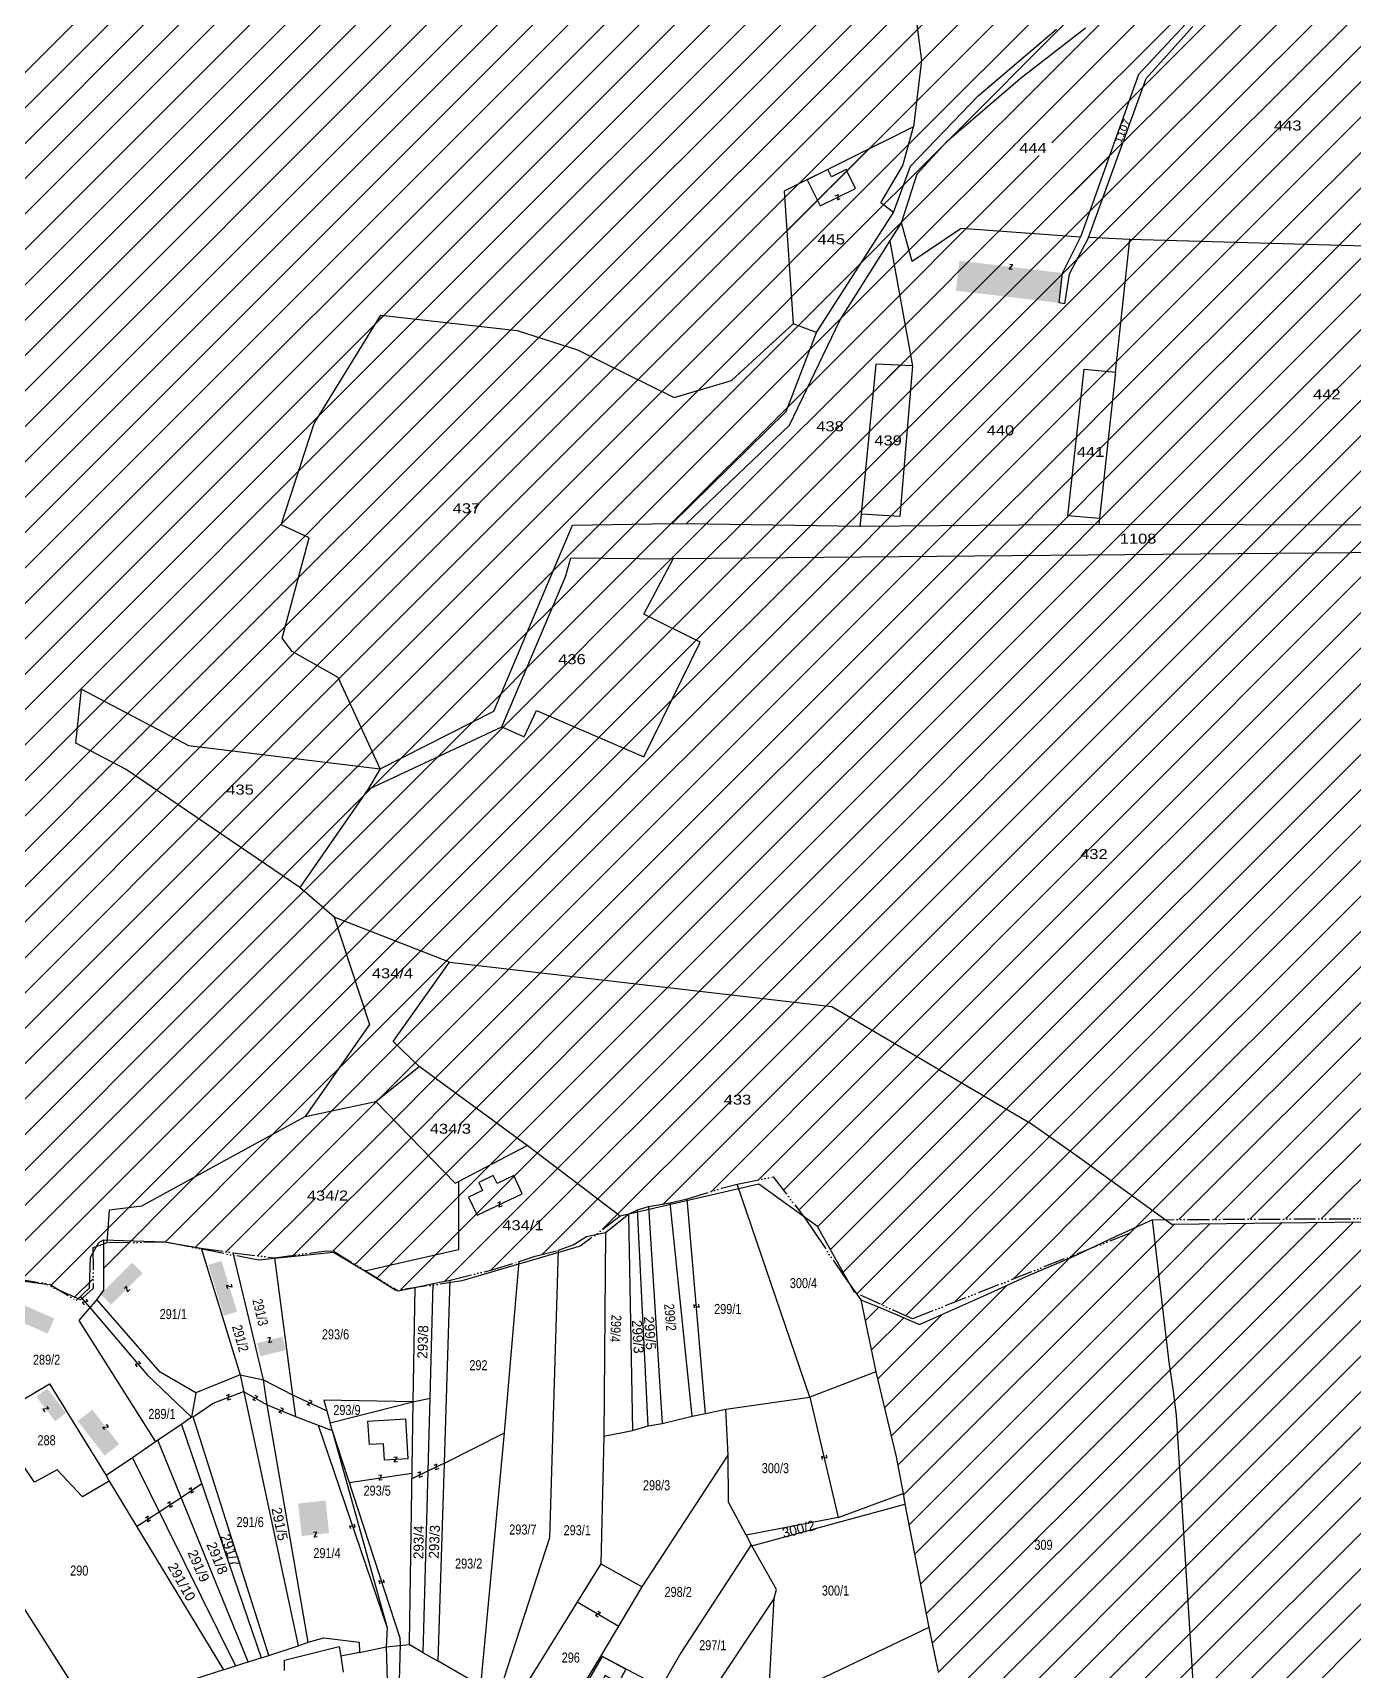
# Model space of a CAD drawing. Extents: x 5587940 to 5589766, y 5131257 to 5132452.
# Drawn here: x 5588555 to 5588977, y 5131534 to 5132057 of the extents above; entities that cross this region are included whole.
import ezdxf
from ezdxf.enums import TextEntityAlignment as Align

# ---------------------------------------------------------------- set-up
doc = ezdxf.new("R2010")
doc.units = 0
doc.header["$MEASUREMENT"] = 0
doc.linetypes.add('ACAD_ISO14W100', pattern=[24, 12, -3, 0, -3, 0, -3, 0, -3])
doc.linetypes.add('GRANICA_KO', pattern=[11, 7, -1, 0, -1, 0, -1, 0, -1])
for name, color, linetype in [('2', 7, 'CONTINUOUS'), ('3', 7, 'CONTINUOUS'), ('4', 7, 'CONTINUOUS'), ('5', 7, 'CONTINUOUS'), ('6', 7, 'CONTINUOUS'), ('8', 7, 'CONTINUOUS'), ('GRANICAKO', 3, 'ACAD_ISO14W100'), ('SRAFLADANJE', 2, 'CONTINUOUS'), ('SRAFURA', 4, 'CONTINUOUS')]:
    doc.layers.add(name, color=color, linetype=linetype)
doc.styles.add('TXT', font='TXT', dxfattribs={"height": 0.2})

# ---------------------------------------------------------------- blocks, each defined once
blk = doc.blocks.new('Z')
at = {"layer": '8', "color": 113, "linetype": 'CONTINUOUS'}
blk.add_lwpolyline([(-0.5, 0.75), (0.5, 0.749), (-0.5, -0.749), (0.5, -0.75)], dxfattribs=at)

msp = doc.modelspace()

# ---------------------------------------------------------------- hatches: boundary and pattern name
at = {"layer": 'SRAFURA', "linetype": 'CONTINUOUS'}
h = msp.add_hatch(dxfattribs=at)
h.set_pattern_fill('ANSI31', color=256, scale=64, style=0)
h.paths.add_polyline_path([(5588820.17, 5131903.66), (5588832.49, 5131902.85), (5588836.58, 5131951.02), (5588824.91, 5131951.55)])
h.paths.add_polyline_path([(5588822.73, 5131924.78), (5588834.83, 5131924.78), (5588834.83, 5131929.58), (5588822.73, 5131929.58)], flags=24)
h = msp.add_hatch(dxfattribs=at)
h.set_pattern_fill('ANSI31', color=256, scale=64, style=0)
h.paths.add_polyline_path([(5588901.43, 5131948.97), (5588891.48, 5131949.94), (5588886.22, 5131903.11), (5588896.35, 5131902.24)])
h.paths.add_polyline_path([(5588888.11, 5131921.13), (5588898.9, 5131921.13), (5588898.9, 5131925.93), (5588888.11, 5131925.93)], flags=25)

# ---------------------------------------------------------------- linework, layer by layer
at = {"layer": '2', "color": 7, "linetype": 'CONTINUOUS'}
for p, q in [((5588837.28, 5132065.76), (5588839.47, 5132048.65)), ((5588857.55, 5132037.34), (5588882.64, 5132058.57)), ((5588870.96, 5132042.86), (5588891.93, 5132059)), ((5588924.03, 5132060.41), (5588908.86, 5132044.09)), ((5588911.22, 5132042.86), (5588926.14, 5132059.44)), ((5588839.47, 5132048.65), (5588836.93, 5132027.42)), ((5588847.63, 5132022.86), (5588870.96, 5132042.86)), ((5588908.86, 5132044.09), (5588890.26, 5131992.16)), ((5588892.8, 5131992.07), (5588911.22, 5132042.86)), ((5588835.96, 5132014.78), (5588857.55, 5132037.34)), ((5588836.93, 5132027.42), (5588795.53, 5132006.81)), ((5588833.51, 5132015.06), (5588836.93, 5132027.42)), ((5588838.07, 5132012.33), (5588847.63, 5132022.86)), ((5588826.5, 5132003.12), (5588833.51, 5132015.06)), ((5588830.53, 5131999.97), (5588835.96, 5132014.78)), ((5588833.07, 5131996.72), (5588838.07, 5132012.33)), ((5588795.53, 5132006.81), (5588798.42, 5131964.45)), ((5588830.53, 5131999.97), (5588826.5, 5132003.12)), ((5588805.96, 5131961.63), (5588830.53, 5131999.97)), ((5588829.38, 5131990.84), (5588833.07, 5131996.72)), ((5588836.49, 5131984.35), (5588833.07, 5131996.72)), ((5588813.42, 5131965.76), (5588829.38, 5131990.84)), ((5588829.38, 5131990.84), (5588836.58, 5131951.02)), ((5588852.1, 5131994.88), (5588836.49, 5131984.35)), ((5588890.26, 5131992.16), (5588852.1, 5131994.88)), ((5588884.56, 5131980.67), (5588890.26, 5131992.16)), ((5588892.8, 5131992.07), (5588886.66, 5131980.32)), ((5588906.05, 5131991.37), (5588892.8, 5131992.07)), ((5588901.43, 5131948.97), (5588906.05, 5131991.37)), ((5589013.65, 5131988.38), (5588906.05, 5131991.37)), ((5588883.42, 5131971.12), (5588884.56, 5131980.67)), ((5588886.66, 5131980.32), (5588885.17, 5131970.86)), ((5588885.17, 5131970.86), (5588883.42, 5131971.12)), ((5588645.4, 5131932.62), (5588666.69, 5131967.2)), ((5588666.69, 5131967.2), (5588710.22, 5131962.32)), ((5588798.42, 5131964.45), (5588778.71, 5131946.32)), ((5588797.28, 5131932.08), (5588813.42, 5131965.76)), ((5588805.96, 5131961.63), (5588798.42, 5131964.45)), ((5588710.22, 5131962.32), (5588729.51, 5131956.15)), ((5588796.23, 5131936.46), (5588805.96, 5131961.63)), ((5588729.51, 5131956.15), (5588760.47, 5131940.89)), ((5588824.91, 5131951.55), (5588820.17, 5131903.66)), ((5588836.58, 5131951.02), (5588824.91, 5131951.55)), ((5588836.58, 5131951.02), (5588832.49, 5131902.85)), ((5588886.22, 5131903.11), (5588891.48, 5131949.94)), ((5588891.48, 5131949.94), (5588901.43, 5131948.97)), ((5588901.43, 5131948.97), (5588896.35, 5131902.24)), ((5588760.47, 5131940.89), (5588778.71, 5131946.32)), ((5588634.81, 5131900.18), (5588645.4, 5131932.62)), ((5588759.74, 5131900.59), (5588796.23, 5131936.46)), ((5588764.3, 5131900.5), (5588797.28, 5131932.08)), ((5588820.17, 5131903.66), (5588819.74, 5131899.62)), ((5588832.49, 5131902.85), (5588820.17, 5131903.66)), ((5588896.35, 5131902.24), (5588886.22, 5131903.11)), ((5588896.35, 5131902.24), (5588896.14, 5131900.32)), ((5588643.82, 5131896.01), (5588634.81, 5131900.18)), ((5588635.1, 5131864.03), (5588643.82, 5131896.01)), ((5588702.79, 5131840.62), (5588727.91, 5131900.05)), ((5588727.91, 5131900.05), (5588759.74, 5131900.59)), ((5588759.74, 5131900.59), (5588764.3, 5131900.5)), ((5588819.74, 5131899.62), (5588764.3, 5131900.5)), ((5588896.14, 5131900.32), (5588819.74, 5131899.62)), ((5589054.43, 5131900.01), (5588896.14, 5131900.32)), ((5589047.94, 5131891.84), (5588760.15, 5131889.32)), ((5588725.83, 5131883.86), (5588727.44, 5131889.62)), ((5588727.44, 5131889.62), (5588760.15, 5131889.32)), ((5588750.68, 5131871.65), (5588760.15, 5131889.32)), ((5588705.3, 5131835.6), (5588725.83, 5131883.86)), ((5588768.69, 5131862.7), (5588750.68, 5131871.65)), ((5588638.36, 5131859.74), (5588635.1, 5131864.03)), ((5588653.05, 5131851.46), (5588638.36, 5131859.74)), ((5588750.7, 5131826.01), (5588768.69, 5131862.7)), ((5588666.51, 5131822.27), (5588653.05, 5131851.46)), ((5588569.19, 5131830.46), (5588570.99, 5131847.65)), ((5588570.99, 5131847.65), (5588605.24, 5131829.71)), ((5588666.51, 5131822.27), (5588702.79, 5131840.62)), ((5588712.53, 5131832.48), (5588716.44, 5131840.89)), ((5588716.44, 5131840.89), (5588750.7, 5131826.01)), ((5588662.55, 5131815.61), (5588705.3, 5131835.6)), ((5588705.3, 5131835.6), (5588712.53, 5131832.48)), ((5588585.32, 5131821.98), (5588569.19, 5131830.46)), ((5588605.24, 5131829.71), (5588666.51, 5131822.27)), ((5588640.74, 5131784.25), (5588585.32, 5131821.98)), ((5588666.51, 5131822.27), (5588662.55, 5131815.61)), ((5588662.55, 5131815.61), (5588640.74, 5131784.25)), ((5588651.75, 5131774.82), (5588640.74, 5131784.25)), ((5588688.63, 5131760.47), (5588651.75, 5131774.82)), ((5588651.75, 5131774.82), (5588663.08, 5131740.52)), ((5588670.64, 5131735.11), (5588688.63, 5131760.47)), ((5588688.63, 5131760.47), (5588810.84, 5131746.3)), ((5588810.84, 5131746.3), (5588874.65, 5131708.72)), ((5588663.08, 5131740.52), (5588642.49, 5131711.13)), ((5588678.93, 5131727.08), (5588670.64, 5131735.11)), ((5588665.11, 5131715.96), (5588678.93, 5131727.08)), ((5588713.43, 5131701.87), (5588678.93, 5131727.08)), ((5588642.49, 5131711.13), (5588665.11, 5131715.96)), ((5588665.11, 5131715.96), (5588690.4, 5131689.82)), ((5588590.32, 5131682.53), (5588642.49, 5131711.13)), ((5588874.65, 5131708.72), (5588888.89, 5131698.75)), ((5588691.54, 5131690.34), (5588713.43, 5131701.87)), ((5588743.16, 5131679.25), (5588713.43, 5131701.87)), ((5588888.89, 5131698.75), (5588919.62, 5131676.64)), ((5588690.4, 5131689.82), (5588691.54, 5131690.34)), ((5588691.54, 5131690.34), (5588691.48, 5131668.54)), ((5588787.45, 5131689.47), (5588743.16, 5131679.25)), ((5588803.83, 5131621.39), (5588780.59, 5131689.5)), ((5588806.28, 5131675.97), (5588787.45, 5131689.47)), ((5588579.22, 5131670.74), (5588579.98, 5131681.29)), ((5588579.98, 5131681.29), (5588590.32, 5131682.53)), ((5588752.14, 5131612.27), (5588748.74, 5131681.26)), ((5588752.19, 5131682.35), (5588756.57, 5131613.02)), ((5588766.14, 5131615.35), (5588759.14, 5131683.52)), ((5588738.46, 5131674.08), (5588745.8, 5131679.92)), ((5588745.8, 5131679.92), (5588747.08, 5131610.72)), ((5588901.45, 5131672.78), (5588913.22, 5131678.14)), ((5588913.22, 5131678.14), (5588918.52, 5131632.63)), ((5589192.29, 5131679.66), (5588919.62, 5131676.64)), ((5588573.87, 5131666.16), (5588576.57, 5131670.81)), ((5588576.57, 5131670.81), (5588578.01, 5131671.67)), ((5588578.01, 5131671.67), (5588577.99, 5131655.62)), ((5588578.01, 5131671.67), (5588597.44, 5131671.03)), ((5588597.44, 5131671.03), (5588609.24, 5131669.06)), ((5588738.46, 5131674.08), (5588737.99, 5131608.93)), ((5588887.48, 5131666.21), (5588901.45, 5131672.78)), ((5588573.59, 5131656.33), (5588573.87, 5131666.16)), ((5588609.24, 5131669.06), (5588616.07, 5131646.98)), ((5588625.34, 5131643.11), (5588619.5, 5131667.57)), ((5588651.54, 5131667.7), (5588627.56, 5131665.21)), ((5588632.69, 5131665.95), (5588638.46, 5131622.12)), ((5588661.54, 5131661.68), (5588651.54, 5131667.7)), ((5588691.48, 5131668.54), (5588661.54, 5131661.68)), ((5588730.42, 5131669.64), (5588692.55, 5131658.6)), ((5588720.71, 5131576.6), (5588723.46, 5131668.35)), ((5588873.61, 5131660.29), (5588887.48, 5131666.21)), ((5588559.79, 5131657.47), (5588527.19, 5131661.8)), ((5588671.49, 5131655.49), (5588661.54, 5131661.68)), ((5588706.19, 5131610.07), (5588710.84, 5131664.77)), ((5588859.4, 5131653.76), (5588873.61, 5131660.29)), ((5588569.3, 5131652.35), (5588573.59, 5131656.33)), ((5588577.99, 5131655.62), (5588575.91, 5131652.63)), ((5588672.17, 5131655.42), (5588677.58, 5131656.42)), ((5588677.58, 5131656.42), (5588676.92, 5131619.94)), ((5588682.45, 5131621.14), (5588683.44, 5131657.71)), ((5588686.99, 5131600.34), (5588688.85, 5131658.8)), ((5588814.71, 5131660.02), (5588820.03, 5131652.51)), ((5588575.91, 5131652.63), (5588570.13, 5131645.97)), ((5588596.13, 5131629.37), (5588575.91, 5131652.63)), ((5588820.03, 5131652.51), (5588824.87, 5131629.52)), ((5588820.03, 5131652.51), (5588826.66, 5131649.88)), ((5588826.66, 5131649.88), (5588838.87, 5131644.6)), ((5588844.97, 5131647.39), (5588859.4, 5131653.76)), ((5588570.13, 5131645.97), (5588594.63, 5131607.1)), ((5588616.07, 5131646.98), (5588621.67, 5131628.58)), ((5588838.87, 5131644.6), (5588844.97, 5131647.39)), ((5588629.13, 5131627), (5588625.34, 5131643.11)), ((5588607.51, 5131622.76), (5588596.13, 5131629.37)), ((5588824.87, 5131629.52), (5588803.83, 5131621.39)), ((5588824.87, 5131629.52), (5588831.39, 5131602.3)), ((5588918.52, 5131632.63), (5588919.87, 5131623.35)), ((5588547.34, 5131617.66), (5588560.81, 5131625.73)), ((5588560.81, 5131625.73), (5588578.92, 5131596.35)), ((5588621.67, 5131628.58), (5588607.51, 5131622.76)), ((5588621.67, 5131628.58), (5588629.13, 5131627)), ((5588621.67, 5131628.58), (5588640.26, 5131542)), ((5588630.35, 5131619), (5588629.13, 5131627)), ((5588629.13, 5131627), (5588638.46, 5131622.12)), ((5588607.51, 5131622.76), (5588606.15, 5131615)), ((5588643.49, 5131543.15), (5588630.35, 5131619)), ((5588638.46, 5131622.12), (5588639.38, 5131615.19)), ((5588676.92, 5131619.94), (5588648.43, 5131620.41)), ((5588648.43, 5131620.41), (5588650.44, 5131613.18)), ((5588650.44, 5131613.18), (5588676.92, 5131619.94)), ((5588676.92, 5131619.94), (5588675.75, 5131542.98)), ((5588676.92, 5131619.94), (5588682.45, 5131621.14)), ((5588680.23, 5131539.67), (5588682.45, 5131621.14)), ((5588776.92, 5131617.6), (5588803.83, 5131621.39)), ((5588919.87, 5131623.35), (5588920.89, 5131615.55)), ((5588556, 5131594.21), (5588542.38, 5131614.04)), ((5588606.15, 5131615), (5588602.98, 5131612.7)), ((5588606.71, 5131615.13), (5588606.15, 5131615)), ((5588630.9, 5131538.81), (5588606.71, 5131615.13)), ((5588639.38, 5131615.19), (5588651.11, 5131610.77)), ((5588651.11, 5131610.77), (5588650.44, 5131613.18)), ((5588752.14, 5131612.27), (5588756.57, 5131613.02)), ((5588756.57, 5131613.02), (5588766.14, 5131615.35)), ((5588766.14, 5131615.35), (5588770.39, 5131616.25)), ((5588770.39, 5131616.25), (5588776.92, 5131617.6)), ((5588777.67, 5131602.86), (5588776.92, 5131617.6)), ((5588920.89, 5131615.55), (5588926.56, 5131523.66)), ((5588602.98, 5131612.7), (5588595.41, 5131607.65)), ((5588602.98, 5131612.7), (5588628.42, 5131538.06)), ((5588651.11, 5131610.77), (5588668.65, 5131547.72)), ((5588686.99, 5131600.34), (5588706.19, 5131610.07)), ((5588698.65, 5131529.21), (5588706.19, 5131610.07)), ((5588737.99, 5131608.93), (5588737.02, 5131568.17)), ((5588737.99, 5131608.93), (5588747.08, 5131610.72)), ((5588747.08, 5131610.72), (5588752.14, 5131612.27)), ((5588594.63, 5131607.1), (5588587.3, 5131602.07)), ((5588595.41, 5131607.65), (5588594.63, 5131607.1)), ((5588624.28, 5131536.86), (5588595.41, 5131607.65)), ((5588750.19, 5131560.85), (5588777.67, 5131602.86)), ((5588777.74, 5131587.81), (5588777.67, 5131602.86)), ((5588563.24, 5131598.2), (5588556, 5131594.21)), ((5588571.38, 5131589.58), (5588563.24, 5131598.2)), ((5588587.3, 5131602.07), (5588578.92, 5131596.35)), ((5588587.3, 5131602.07), (5588620.22, 5131535.55)), ((5588684.99, 5131537.05), (5588686.99, 5131600.34)), ((5588831.39, 5131602.3), (5588833.58, 5131590.61)), ((5588579.9, 5131594.57), (5588571.38, 5131589.58)), ((5588578.92, 5131596.35), (5588579.9, 5131594.57)), ((5588579.9, 5131594.57), (5588616.36, 5131534.24)), ((5588783.39, 5131577.27), (5588777.74, 5131587.81)), ((5588785.29, 5131573.89), (5588834.09, 5131587.17)), ((5588812.85, 5131582.98), (5588833.58, 5131590.61)), ((5588833.58, 5131590.61), (5588834.09, 5131587.17)), ((5588834.09, 5131587.17), (5588841.84, 5131547.78)), ((5588812.85, 5131582.98), (5588783.39, 5131577.27)), ((5588536.03, 5131579.87), (5588577.96, 5131514.17)), ((5588702.85, 5131521.72), (5588720.71, 5131576.6)), ((5588783.39, 5131577.27), (5588785.05, 5131574.19)), ((5588785.05, 5131574.19), (5588762.56, 5131539.66)), ((5588785.05, 5131574.19), (5588785.29, 5131573.89)), ((5588793.1, 5131559.94), (5588785.29, 5131573.89)), ((5588737.02, 5131568.17), (5588705.64, 5131517.62)), ((5588737.02, 5131568.17), (5588750.19, 5131560.85)), ((5588737.08, 5131538.76), (5588750.19, 5131560.85)), ((5588792.41, 5131557.18), (5588765.89, 5131517.43)), ((5588790.63, 5131526.55), (5588792.41, 5131557.18)), ((5588792.41, 5131557.18), (5588793.1, 5131559.94)), ((5588668.65, 5131547.72), (5588668.34, 5131541.6)), ((5588841.84, 5131547.78), (5588791.89, 5131523.97)), ((5588841.84, 5131547.78), (5588844.77, 5131533.62)), ((5588630.9, 5131538.81), (5588640.26, 5131542)), ((5588635.85, 5131537.41), (5588653.38, 5131541.73)), ((5588640.26, 5131542), (5588643.49, 5131543.15)), ((5588643.49, 5131543.15), (5588648.5, 5131544.53)), ((5588648.5, 5131544.53), (5588659.77, 5131543.11)), ((5588653.38, 5131541.73), (5588653.94, 5131538.65)), ((5588659.83, 5131539.86), (5588653.94, 5131538.65)), ((5588659.77, 5131543.11), (5588659.83, 5131539.86)), ((5588659.83, 5131539.86), (5588668.34, 5131541.6)), ((5588668.34, 5131541.6), (5588675.74, 5131542.36)), ((5588668.34, 5131541.6), (5588668.77, 5131527.14)), ((5588675.75, 5131542.98), (5588675.74, 5131542.36)), ((5588680.23, 5131539.67), (5588675.74, 5131542.36)), ((5588616.36, 5131534.24), (5588620.22, 5131535.55)), ((5588620.22, 5131535.55), (5588624.28, 5131536.86)), ((5588624.28, 5131536.86), (5588628.42, 5131538.06)), ((5588628.42, 5131538.06), (5588630.9, 5131538.81)), ((5588635.85, 5131534.05), (5588635.85, 5131537.41)), ((5588653.94, 5131538.65), (5588654.67, 5131533.48)), ((5588680.23, 5131539.67), (5588684.99, 5131537.05)), ((5588698.65, 5131529.21), (5588684.99, 5131537.05)), ((5588716.54, 5131505.08), (5588737.08, 5131538.76)), ((5588756.11, 5131528.61), (5588737.08, 5131538.76)), ((5588762.56, 5131539.66), (5588756.11, 5131528.61)), ((5588616.36, 5131534.24), (5588597.81, 5131528.34))]:
    msp.add_line(p, q, dxfattribs=at)
at = {"layer": '2'}
msp.add_line((5588818.09, 5131654.82), (5588806.28, 5131675.97), dxfattribs=at)
at = {"layer": '3', "linetype": 'GRANICA_KO'}
for p, q in [((5588743.16, 5131679.25), (5588730.42, 5131669.64)), ((5588732.39, 5131672.75), (5588738.46, 5131674.08))]:
    msp.add_line(p, q, dxfattribs=at)
at = {"layer": '4', "color": 115, "linetype": 'CONTINUOUS'}
for p, q in [((5588770.39, 5131616.25), (5588764.61, 5131684.83)), ((5588570.62, 5131653.57), (5588573.7, 5131650.09)), ((5588573.7, 5131650.09), (5588592.07, 5131628.43)), ((5588592.07, 5131628.43), (5588606.15, 5131615)), ((5588606.71, 5131615.13), (5588613.12, 5131619.51)), ((5588613.12, 5131619.51), (5588622.83, 5131623.2)), ((5588622.83, 5131623.2), (5588630.35, 5131619)), ((5588630.35, 5131619), (5588639.38, 5131615.19)), ((5588638.46, 5131622.12), (5588649.38, 5131617)), ((5588803.83, 5131621.39), (5588812.85, 5131582.98)), ((5588646.64, 5131612.46), (5588668.65, 5131547.72)), ((5588651.11, 5131610.77), (5588672.72, 5131544.49)), ((5588681.82, 5131597.9), (5588676.54, 5131595.33)), ((5588686.99, 5131600.34), (5588681.82, 5131597.9)), ((5588602.86, 5131589.39), (5588609.42, 5131593.79)), ((5588656.53, 5131594.14), (5588676.57, 5131597.17)), ((5588595.87, 5131584.75), (5588602.86, 5131589.39)), ((5588588.63, 5131580.12), (5588595.87, 5131584.75)), ((5588729.46, 5131555.99), (5588742.69, 5131548.22)), ((5588672.86, 5131542.44), (5588672.36, 5131522.89)), ((5588672.72, 5131544.49), (5588672.86, 5131542.44))]:
    msp.add_line(p, q, dxfattribs=at)
at = {"layer": '5', "color": 52, "linetype": 'CONTINUOUS'}
for points in [[(5588809.51, 5132013.77), (5588802.9, 5132010.48), (5588807.07, 5132002.11), (5588818.33, 5132007.72), (5588815.34, 5132013.72), (5588810.69, 5132011.41)], [(5588697.47, 5131679.58), (5588711.88, 5131686.4), (5588709.14, 5131692.21), (5588703.8, 5131689.68), (5588702.6, 5131692.23), (5588697.94, 5131690.02), (5588699.15, 5131687.48), (5588694.72, 5131685.38)], [(5588663.03, 5131606.24), (5588662.56, 5131613.73), (5588674.53, 5131614.48), (5588675.34, 5131601.67), (5588667.85, 5131601.24), (5588667.52, 5131606.53)], [(5588735.5, 5131526.99), (5588731.98, 5131529.05), (5588737.54, 5131538.51), (5588745, 5131534.54), (5588742.66, 5131530.16), (5588738.4, 5131532.43)]]:
    msp.add_lwpolyline(points, close=True, dxfattribs=at)
for points in [[(5588883.42, 5131971.12), (5588884.56, 5131980.67), (5588850.44, 5131975.05), (5588851.58, 5131984.6)], [(5588577.1, 5131654.33), (5588587.18, 5131664.43), (5588580.49, 5131650.94), (5588590.58, 5131661.04)], [(5588611.54, 5131663.67), (5588616.48, 5131647.42), (5588615.77, 5131664.96), (5588620.71, 5131648.71)], [(5588549.13, 5131652.38), (5588562.32, 5131646.57), (5588547, 5131647.55), (5588560.19, 5131641.74)], [(5588628.16, 5131634.43), (5588636.29, 5131636.52), (5588627.08, 5131638.64), (5588635.22, 5131640.72)], [(5588560.07, 5131624.19), (5588566.06, 5131616.34), (5588556.61, 5131621.55), (5588562.59, 5131613.69)], [(5588578.38, 5131602.77), (5588569.83, 5131613.81), (5588583.03, 5131606.38), (5588574.49, 5131617.41)]]:
    msp.add_solid(points, dxfattribs=at)
at = {"layer": '6', "color": 52, "linetype": 'CONTINUOUS'}
msp.add_solid([(5588640.25, 5131587.41), (5588641.41, 5131577.02), (5588648.99, 5131588.39), (5588650.15, 5131577.99)], dxfattribs=at)
at = {"layer": 'GRANICAKO', "linetype": 'GRANICA_KO'}
for p, q in [((5588780.59, 5131689.5), (5588792.07, 5131691.86)), ((5588792.07, 5131691.86), (5588802.27, 5131678.57)), ((5588764.61, 5131684.83), (5588776.01, 5131688.31)), ((5588776.01, 5131688.31), (5588780.59, 5131689.5)), ((5588745.8, 5131679.92), (5588748.74, 5131681.26)), ((5588748.74, 5131681.26), (5588752.19, 5131682.35)), ((5588752.19, 5131682.35), (5588759.14, 5131683.52)), ((5588759.14, 5131683.52), (5588764.61, 5131684.83)), ((5588913.22, 5131678.14), (5589160.21, 5131679.4)), ((5588579.22, 5131670.74), (5588574.67, 5131669.11)), ((5588597.95, 5131670.95), (5588579.22, 5131670.74)), ((5588627.56, 5131665.21), (5588597.95, 5131670.95)), ((5588728.17, 5131670.12), (5588732.39, 5131672.75)), ((5588804.94, 5131674.59), (5588814.71, 5131660.02)), ((5588906.12, 5131673.88), (5588836.63, 5131646.49)), ((5588574.67, 5131669.11), (5588574.73, 5131656.12)), ((5588609.24, 5131669.06), (5588619.5, 5131667.57)), ((5588619.5, 5131667.57), (5588632.69, 5131665.95)), ((5588632.69, 5131665.95), (5588648.57, 5131668.12)), ((5588648.57, 5131668.12), (5588651.45, 5131668.17)), ((5588651.45, 5131668.17), (5588672.17, 5131655.42)), ((5588710.84, 5131664.77), (5588716.02, 5131666.5)), ((5588716.02, 5131666.5), (5588723.46, 5131668.35)), ((5588723.46, 5131668.35), (5588728.17, 5131670.12)), ((5588688.85, 5131658.8), (5588702.21, 5131662.12)), ((5588702.21, 5131662.12), (5588710.84, 5131664.77)), ((5588550.51, 5131659.2), (5588560.75, 5131657.55)), ((5588570.67, 5131652.55), (5588559.79, 5131657.47)), ((5588560.75, 5131657.55), (5588569.3, 5131652.35)), ((5588574.73, 5131656.12), (5588570.67, 5131652.55)), ((5588692.55, 5131658.6), (5588671.49, 5131655.49)), ((5588677.58, 5131656.42), (5588683.44, 5131657.71)), ((5588683.44, 5131657.71), (5588688.85, 5131658.8)), ((5588836.63, 5131646.49), (5588818.09, 5131654.82))]:
    msp.add_line(p, q, dxfattribs=at)
at = {"layer": 'GRANICAKO', "color": 7, "linetype": 'CONTINUOUS'}
msp.add_line((5588802.27, 5131678.57), (5588804.94, 5131674.59), dxfattribs=at)
at = {"layer": 'SRAFLADANJE', "linetype": 'CONTINUOUS'}
for p, q in [((5588914.1, 5131670.57), (5588920.17, 5131676.64)), ((5588915.28, 5131660.44), (5588931.61, 5131676.77)), ((5588916.46, 5131650.31), (5588943.05, 5131676.9)), ((5588917.64, 5131640.17), (5588954.49, 5131677.02)), ((5588918.88, 5131630.1), (5588965.93, 5131677.15)), ((5588920.28, 5131620.18), (5588977.37, 5131677.28)), ((5588920.66, 5131507.43), (5589091.78, 5131678.54)), ((5588921.24, 5131609.83), (5588988.81, 5131677.4)), ((5588921.9, 5131599.17), (5589000.25, 5131677.53)), ((5588922.56, 5131588.52), (5589011.69, 5131677.66)), ((5588923.21, 5131577.86), (5589023.13, 5131677.78)), ((5588923.87, 5131567.2), (5589034.57, 5131677.91)), ((5588924.53, 5131556.55), (5589046.02, 5131678.04)), ((5588925.18, 5131545.89), (5589057.46, 5131678.16)), ((5588925.84, 5131535.23), (5589068.9, 5131678.29)), ((5588926.5, 5131524.58), (5589080.34, 5131678.42)), ((5588940.26, 5131515.71), (5589103.22, 5131678.67)), ((5588831.89, 5131599.67), (5588907.95, 5131675.74)), ((5588833.65, 5131590.12), (5588914.1, 5131670.57)), ((5588886.84, 5131665.94), (5588829.81, 5131608.91)), ((5588835.4, 5131580.55), (5588915.28, 5131660.44)), ((5588827.62, 5131618.03), (5588866.71, 5131657.12)), ((5588821.44, 5131645.79), (5588825.85, 5131650.2)), ((5588837.26, 5131571.1), (5588916.46, 5131650.31)), ((5588833.77, 5131646.81), (5588823.41, 5131636.45)), ((5588825.43, 5131627.16), (5588846.22, 5131647.94)), ((5588839.12, 5131561.65), (5588917.64, 5131640.17)), ((5588840.98, 5131552.19), (5588918.88, 5131630.1)), ((5588842.88, 5131542.78), (5588920.28, 5131620.18)), ((5588844.81, 5131533.4), (5588921.24, 5131609.83)), ((5588845.01, 5131522.29), (5588921.9, 5131599.17)), ((5588843.64, 5131509.6), (5588922.56, 5131588.52)), ((5588798.34, 5131577.44), (5588798.56, 5131577.66)), ((5588848.27, 5131502.92), (5588923.21, 5131577.86)), ((5588856.5, 5131499.84), (5588923.87, 5131567.2)), ((5588865, 5131497.02), (5588924.53, 5131556.55)), ((5588873.58, 5131494.28), (5588925.18, 5131545.89)), ((5588923.06, 5131487.19), (5588984.48, 5131548.62)), ((5588883.87, 5131493.27), (5588925.84, 5131535.23))]:
    msp.add_line(p, q, dxfattribs=at)
at = {"layer": 'SRAFURA', "linetype": 'CONTINUOUS'}
for p, q in [((5588361.36, 5131706.15), (5588894.44, 5132239.23)), ((5588366.96, 5131700.43), (5588906.99, 5132240.46)), ((5588372.88, 5131695.04), (5588906.19, 5132228.35)), ((5588350.16, 5131717.57), (5588836.43, 5132203.84)), ((5588355.76, 5131711.86), (5588839.38, 5132195.47)), ((5588379.22, 5131690.06), (5588878.16, 5132189)), ((5588385.56, 5131685.09), (5588888.61, 5132188.14)), ((5588677.74, 5131965.96), (5588899.06, 5132187.27)), ((5588687.92, 5131964.82), (5588909.43, 5132186.33)), ((5588748.89, 5131946.6), (5588972.46, 5132170.17)), ((5588835.36, 5132021.75), (5588973.96, 5132160.35)), ((5588331.86, 5131789.78), (5588691.63, 5132149.55)), ((5588335.96, 5131782.57), (5588703.14, 5132149.75)), ((5588338.95, 5131728.99), (5588758.22, 5132148.26)), ((5588340.06, 5131775.36), (5588714.69, 5132149.98)), ((5588345.25, 5131769.23), (5588726.34, 5132150.32)), ((5588351.42, 5131764.09), (5588737.99, 5132150.66)), ((5588357.6, 5131758.95), (5588748.65, 5132150.01)), ((5588698.09, 5131963.68), (5588885.73, 5132151.31)), ((5588344.55, 5131723.28), (5588767.78, 5132146.51)), ((5588708.26, 5131962.54), (5588889.32, 5132143.59)), ((5588717.14, 5131960.1), (5588900.63, 5132143.59)), ((5588725.72, 5131957.36), (5588911.95, 5132143.59)), ((5588733.74, 5131954.07), (5588923.26, 5132143.59)), ((5588327.76, 5131797), (5588657.57, 5132126.81)), ((5588741.31, 5131950.33), (5588913.11, 5132122.13)), ((5588323.66, 5131804.21), (5588630.03, 5132110.57)), ((5588318.05, 5131809.91), (5588617.07, 5132108.93)), ((5588896.02, 5131991.9), (5588972.58, 5132068.46)), ((5588906.78, 5131991.35), (5588984.23, 5132068.8)), ((5588917.79, 5131991.05), (5588999.93, 5132073.18)), ((5588864.2, 5131994.02), (5588937.63, 5132067.45)), ((5588870.58, 5132023.03), (5588911.27, 5132063.72)), ((5588874.76, 5131993.27), (5588949.28, 5132067.79)), ((5588881.13, 5132022.27), (5588924.23, 5132065.37)), ((5588885.32, 5131992.51), (5588960.93, 5132068.13)), ((5588928.8, 5131990.74), (5589003.31, 5132065.25)), ((5588833.12, 5131996.88), (5588896.3, 5132060.07)), ((5588833.12, 5131996.88), (5588896.3, 5132060.07)), ((5588848.7, 5132023.77), (5588885.53, 5132060.61)), ((5588939.81, 5131990.43), (5589006.68, 5132057.31)), ((5588950.81, 5131990.13), (5589008.97, 5132048.28)), ((5588961.82, 5131989.82), (5589010.64, 5132038.64)), ((5588864.2, 5131994.02), (5588905.84, 5132035.66)), ((5588972.83, 5131989.52), (5589011.71, 5132028.4)), ((5588756.47, 5131942.86), (5588835.36, 5132021.75)), ((5588833.79, 5132008.87), (5588846.13, 5132021.21)), ((5588835.49, 5131987.95), (5588869.03, 5132021.48)), ((5588846.13, 5132021.21), (5588848.7, 5132023.77)), ((5588846.13, 5132021.21), (5588848.7, 5132023.77)), ((5588870.74, 5132023.19), (5588868.78, 5132021.23)), ((5588796.4, 5131994.1), (5588822.57, 5132020.28)), ((5588853.63, 5131994.77), (5588877.1, 5132018.23)), ((5588874.76, 5131993.27), (5588899.53, 5132018.04)), ((5588795.67, 5132004.69), (5588800.04, 5132009.06)), ((5588827.36, 5132002.44), (5588833.79, 5132008.87)), ((5588833.79, 5132008.87), (5588833.79, 5132008.87)), ((5588768.08, 5131943.15), (5588827.36, 5132002.44)), ((5588885.32, 5131992.51), (5588893.22, 5132000.41)), ((5588820.4, 5131984.16), (5588833.12, 5131996.88)), ((5588832.49, 5131973.63), (5588853.63, 5131994.77)), ((5588833.8, 5131918.37), (5588905.96, 5131990.53)), ((5588834.23, 5131964.05), (5588864.2, 5131994.02)), ((5588835.91, 5131943.1), (5588885.32, 5131992.51)), ((5588835.96, 5131954.47), (5588874.76, 5131993.27)), ((5588889.1, 5131984.98), (5588896.02, 5131991.9)), ((5588899.05, 5131927.05), (5588961.82, 5131989.82)), ((5588900.43, 5131939.74), (5588950.81, 5131990.13)), ((5588901.81, 5131952.44), (5588939.81, 5131990.43)), ((5588903.19, 5131965.13), (5588928.8, 5131990.74)), ((5588904.58, 5131977.83), (5588917.79, 5131991.05)), ((5588905.96, 5131990.53), (5588906.78, 5131991.35)), ((5588830.76, 5131983.21), (5588835.49, 5131987.95)), ((5588884.53, 5131980.41), (5588889.1, 5131984.98)), ((5588896.28, 5131901.65), (5588983.84, 5131989.21)), ((5588896.46, 5131890.51), (5588994.84, 5131988.9)), ((5588897.66, 5131914.35), (5588972.83, 5131989.52)), ((5588907.87, 5131890.62), (5589005.85, 5131988.6)), ((5588919.28, 5131890.72), (5589014.22, 5131985.65)), ((5588800.07, 5131963.83), (5588820.4, 5131984.16)), ((5588813.62, 5131966.07), (5588830.76, 5131983.21)), ((5588834.85, 5131930.74), (5588884.53, 5131980.41)), ((5588832.75, 5131906.01), (5588904.58, 5131977.83)), ((5588930.7, 5131890.82), (5589016.17, 5131976.29)), ((5588803.12, 5131944.25), (5588832.49, 5131973.63)), ((5588391.98, 5131680.19), (5588677.74, 5131965.96)), ((5588398.82, 5131675.72), (5588687.92, 5131964.82)), ((5588578.26, 5131843.85), (5588698.09, 5131963.68)), ((5588665.13, 5131964.66), (5588667.57, 5131967.1)), ((5588736.43, 5131900.19), (5588800.07, 5131963.83)), ((5588770.57, 5131900.4), (5588834.23, 5131964.05)), ((5588803.93, 5131956.38), (5588813.62, 5131966.07)), ((5588827.97, 5131889.91), (5588903.19, 5131965.13)), ((5588942.11, 5131890.92), (5589018.12, 5131966.93)), ((5588585.68, 5131839.96), (5588708.26, 5131962.54)), ((5588593.11, 5131836.07), (5588717.14, 5131960.1)), ((5588600.53, 5131832.18), (5588725.72, 5131957.36)), ((5588608.93, 5131829.26), (5588733.74, 5131954.07)), ((5588747.94, 5131900.39), (5588803.93, 5131956.38)), ((5588781.71, 5131900.22), (5588835.96, 5131954.47)), ((5588953.53, 5131891.02), (5589020.77, 5131958.26)), ((5588696.5, 5131905.52), (5588741.31, 5131950.33)), ((5588890.49, 5131941.12), (5588898.62, 5131949.25)), ((5588898.62, 5131949.25), (5588901.81, 5131952.44)), ((5588964.94, 5131891.12), (5589024.07, 5131950.25)), ((5588629.1, 5131826.81), (5588748.89, 5131946.6)), ((5588639.19, 5131825.58), (5588756.47, 5131942.86)), ((5588649.28, 5131824.36), (5588768.08, 5131943.15)), ((5588782.32, 5131889.51), (5588835.91, 5131943.1)), ((5588796.8, 5131937.93), (5588803.12, 5131944.25)), ((5588759.44, 5131900.58), (5588796.8, 5131937.93)), ((5588839.39, 5131890.01), (5588890.49, 5131941.12)), ((5588889.06, 5131928.37), (5588900.43, 5131939.74)), ((5588976.35, 5131891.22), (5589027.51, 5131942.37)), ((5588793.73, 5131889.61), (5588834.85, 5131930.74)), ((5588850.8, 5131890.11), (5588889.06, 5131928.37)), ((5588887.62, 5131915.62), (5588899.05, 5131927.05)), ((5588805.14, 5131889.71), (5588833.8, 5131918.37)), ((5588862.21, 5131890.21), (5588887.62, 5131915.62)), ((5588886.4, 5131903.09), (5588897.66, 5131914.35)), ((5588619.01, 5131828.03), (5588695.5, 5131904.52)), ((5588816.56, 5131889.81), (5588829.77, 5131903.03)), ((5588829.77, 5131903.03), (5588832.75, 5131906.01)), ((5588873.63, 5131890.31), (5588886.4, 5131903.09)), ((5588885.04, 5131890.41), (5588896.28, 5131901.65)), ((5588896.28, 5131901.65), (5588896.28, 5131901.65)), ((5588736.43, 5131900.19), (5588721.77, 5131885.54)), ((5588747.94, 5131900.39), (5588737.08, 5131889.53)), ((5588748.29, 5131889.43), (5588759.44, 5131900.58)), ((5588770.57, 5131900.4), (5588759.5, 5131889.32)), ((5588770.9, 5131889.41), (5588781.71, 5131900.22)), ((5588826.43, 5131899.69), (5588826.43, 5131899.69)), ((5588837.85, 5131899.79), (5588837.85, 5131899.79)), ((5588860.68, 5131900), (5588860.68, 5131900)), ((5588883.52, 5131900.21), (5588883.52, 5131900.21)), ((5588748.19, 5131753.57), (5588885.04, 5131890.41)), ((5588758.33, 5131752.39), (5588896.46, 5131890.51)), ((5588768.47, 5131751.21), (5588907.87, 5131890.62)), ((5588778.61, 5131750.04), (5588919.28, 5131890.72)), ((5588788.75, 5131748.86), (5588930.7, 5131890.82)), ((5588798.88, 5131747.69), (5588942.11, 5131890.92)), ((5588809.02, 5131746.51), (5588953.53, 5131891.02)), ((5588816.68, 5131742.86), (5588964.94, 5131891.12)), ((5588823.8, 5131738.67), (5588976.35, 5131891.22)), ((5588838.04, 5131730.28), (5588999.18, 5131891.42)), ((5588845.16, 5131726.09), (5589010.6, 5131891.52)), ((5588852.29, 5131721.89), (5589022.01, 5131891.62)), ((5588859.41, 5131717.7), (5589033.42, 5131891.72)), ((5588866.53, 5131713.51), (5589044.84, 5131891.82)), ((5588892.4, 5131795.95), (5588987.77, 5131891.32)), ((5588659.37, 5131823.13), (5588721.77, 5131885.54)), ((5588687.61, 5131760.87), (5588816.56, 5131889.81)), ((5588697.5, 5131759.45), (5588827.97, 5131889.91)), ((5588705.63, 5131835.46), (5588759.5, 5131889.32)), ((5588707.64, 5131758.27), (5588839.39, 5131890.01)), ((5588713.33, 5131854.46), (5588748.29, 5131889.43)), ((5588717.78, 5131757.09), (5588850.8, 5131890.11)), ((5588721.7, 5131874.15), (5588737.08, 5131889.53)), ((5588727.92, 5131755.92), (5588862.21, 5131890.21)), ((5588738.06, 5131754.74), (5588873.63, 5131890.31)), ((5588752.33, 5131870.83), (5588770.9, 5131889.41)), ((5588759.61, 5131844.17), (5588805.14, 5131889.71)), ((5588759.88, 5131867.08), (5588782.32, 5131889.51)), ((5588767.44, 5131863.32), (5588793.73, 5131889.61)), ((5588873.65, 5131709.31), (5589050.03, 5131885.7)), ((5588880.37, 5131704.72), (5589052.9, 5131877.25)), ((5588713.49, 5131865.94), (5588721.7, 5131874.15)), ((5588720.58, 5131839.09), (5588752.33, 5131870.83)), ((5588673.2, 5131825.65), (5588713.49, 5131865.94)), ((5588728.47, 5131835.67), (5588759.88, 5131867.08)), ((5588887.02, 5131700.06), (5589055.76, 5131868.8)), ((5588736.36, 5131832.24), (5588767.44, 5131863.32)), ((5588893.62, 5131695.35), (5589058.63, 5131860.36)), ((5588705.21, 5131846.34), (5588713.33, 5131854.46)), ((5588900.2, 5131690.61), (5589061.5, 5131851.91)), ((5588406.56, 5131672.15), (5588578.26, 5131843.85)), ((5588696.09, 5131837.23), (5588705.21, 5131846.34)), ((5588744.24, 5131828.81), (5588759.61, 5131844.17)), ((5588906.78, 5131685.88), (5589064.37, 5131843.47)), ((5588414.31, 5131668.58), (5588585.68, 5131839.96)), ((5588541.91, 5131660.42), (5588720.58, 5131839.09)), ((5588422.05, 5131665.01), (5588593.11, 5131836.07)), ((5588532.01, 5131661.83), (5588705.63, 5131835.46)), ((5588663.18, 5131770.37), (5588728.47, 5131835.67)), ((5588696.09, 5131837.23), (5588684.94, 5131826.08)), ((5588913.36, 5131681.14), (5589067.24, 5131835.02)), ((5588429.79, 5131661.44), (5588600.53, 5131832.18)), ((5588437.54, 5131657.87), (5588608.93, 5131829.26)), ((5588447.71, 5131656.73), (5588619.01, 5131828.03)), ((5588671.32, 5131767.21), (5588736.36, 5131832.24)), ((5588679.47, 5131764.04), (5588744.24, 5131828.81)), ((5588459.8, 5131657.51), (5588629.1, 5131826.81)), ((5588472.21, 5131658.6), (5588639.19, 5131825.58)), ((5588500.32, 5131675.4), (5588649.28, 5131824.36)), ((5588509.86, 5131673.62), (5588659.37, 5131823.13)), ((5588531.27, 5131672.41), (5588684.94, 5131826.08)), ((5588673.2, 5131825.65), (5588663.69, 5131816.14)), ((5588921.71, 5131678.18), (5589070.11, 5131826.58)), ((5588933.08, 5131678.24), (5589072.97, 5131818.13)), ((5588520.56, 5131673.01), (5588661.16, 5131813.62)), ((5588661.16, 5131813.62), (5588663.69, 5131816.14)), ((5588944.45, 5131678.3), (5589075.84, 5131809.69)), ((5588955.83, 5131678.36), (5589078.11, 5131800.64)), ((5588830.92, 5131734.47), (5588892.12, 5131795.66)), ((5588967.2, 5131678.41), (5589079.75, 5131790.97)), ((5588551.8, 5131658.99), (5588663.18, 5131770.37)), ((5588652.88, 5131771.39), (5588655.03, 5131773.54)), ((5588586.15, 5131682.03), (5588671.32, 5131767.21)), ((5588607.25, 5131691.81), (5588679.47, 5131764.04)), ((5588672.54, 5131745.79), (5588687.61, 5131760.87)), ((5588671.92, 5131733.86), (5588697.5, 5131759.45)), ((5588677.67, 5131728.3), (5588707.64, 5131758.27)), ((5588684.03, 5131723.35), (5588717.78, 5131757.09)), ((5588690.57, 5131718.57), (5588727.92, 5131755.92)), ((5588697.11, 5131713.8), (5588738.06, 5131754.74)), ((5588687, 5131658.43), (5588778.61, 5131750.04)), ((5588691.49, 5131674.24), (5588768.47, 5131751.21)), ((5588703.65, 5131709.02), (5588748.19, 5131753.57)), ((5588710.18, 5131704.24), (5588758.33, 5131752.39)), ((5588632.29, 5131705.54), (5588670.59, 5131743.84)), ((5588672.54, 5131745.79), (5588670.59, 5131743.84)), ((5588701.94, 5131662.06), (5588788.75, 5131748.86)), ((5588718.24, 5131667.05), (5588798.88, 5131747.69)), ((5588779.99, 5131717.48), (5588809.02, 5131746.51)), ((5588756.98, 5131683.16), (5588816.68, 5131742.86)), ((5588772.33, 5131687.19), (5588823.8, 5131738.67)), ((5588651.01, 5131712.95), (5588671.92, 5131733.86)), ((5588787.33, 5131690.88), (5588830.92, 5131734.47)), ((5588666.23, 5131716.86), (5588677.67, 5131728.3)), ((5588795.35, 5131687.58), (5588838.04, 5131730.28)), ((5588670.78, 5131710.09), (5588684.03, 5131723.35)), ((5588800.26, 5131681.18), (5588845.16, 5131726.09)), ((5588676.35, 5131704.35), (5588690.57, 5131718.57)), ((5588806.31, 5131675.92), (5588852.29, 5131721.89)), ((5588810.36, 5131668.66), (5588859.41, 5131717.7)), ((5588607.42, 5131669.36), (5588651.01, 5131712.95)), ((5588617.27, 5131667.9), (5588665.22, 5131715.84)), ((5588665.22, 5131715.84), (5588666.23, 5131716.86)), ((5588691.56, 5131708.25), (5588697.11, 5131713.8)), ((5588737.46, 5131674.95), (5588778.2, 5131715.69)), ((5588814.42, 5131661.4), (5588866.53, 5131713.51)), ((5588647.59, 5131686.9), (5588670.78, 5131710.09)), ((5588687.47, 5131692.85), (5588703.65, 5131709.02)), ((5588818.83, 5131654.49), (5588873.65, 5131709.31)), ((5588597.72, 5131670.98), (5588632.29, 5131705.54)), ((5588638.78, 5131666.78), (5588676.35, 5131704.35)), ((5588681.91, 5131698.6), (5588689.61, 5131706.3)), ((5588691.53, 5131685.58), (5588710.18, 5131704.24)), ((5588826.63, 5131650.98), (5588880.37, 5131704.72)), ((5588651.47, 5131668.16), (5588681.91, 5131698.6)), ((5588834.44, 5131647.48), (5588887.02, 5131700.06)), ((5588578, 5131662.57), (5588607.25, 5131691.81)), ((5588658.48, 5131663.85), (5588687.47, 5131692.85)), ((5588850.05, 5131651.78), (5588893.62, 5131695.35)), ((5588868.73, 5131659.14), (5588900.2, 5131690.61)), ((5588561.32, 5131657.2), (5588586.15, 5131682.03)), ((5588627.3, 5131666.62), (5588645.64, 5131684.95)), ((5588665.48, 5131659.54), (5588691.53, 5131685.58)), ((5588887.4, 5131666.5), (5588906.78, 5131685.88)), ((5588907.95, 5131675.74), (5588913.36, 5131681.14)), ((5588672.96, 5131655.7), (5588691.49, 5131674.24)), ((5588568.82, 5131653.39), (5588574.72, 5131659.28))]:
    msp.add_line(p, q, dxfattribs=at)

# ---------------------------------------------------------------- block references
at = {"layer": '8', "color": 113, "linetype": 'CONTINUOUS'}
for p, xscale, yscale, rotation in [((5588812.7, 5132004.92), 1.000002184303784, 1.000002184303784, 26.87826363277874), ((5588868.07, 5131982.63), 0.9999984534225186, 0.9999984534225186, 172.8613161992124), ((5588704.68, 5131682.99), 1.00000115647835, 1.00000115647835, 205.0107363089507), ((5588585.54, 5131655.99), 1.000000652052031, 1.000000652052031, 224.5655134630423), ((5588618.24, 5131656.83), 1.000000294231742, 1.000000294231742, 286.4658474935203), ((5588572.16, 5131651.83), 1.000001294128956, 1.000001294128956, 311.4403529844209), ((5588767.5, 5131650.54), 1.000002258235617, 1.000002258235617, 274.6488246836304), ((5588631.15, 5131639.68), 1.000001426141682, 1.000001426141682, 193.5271666874169), ((5588589.04, 5131632.01), 1.000000785929674, 1.000000785929674, 311.1236799884904), ((5588559.6, 5131617.62), 1.00000043812749, 1.00000043812749, 306.9647200442494), ((5588617.97, 5131621.35), 1.000000819052136, 1.000000819052136, 200.2937990790106), ((5588626.59, 5131621.1), 1.00000028884324, 1.00000028884324, 151.049079302047), ((5588643.92, 5131619.56), 1.000002079591406, 1.000002079591406, 154.7585467814494), ((5588634.87, 5131617.1), 0.9999988488004014, 0.9999988488004014, 157.4449481633523), ((5588578.76, 5131611.89), 0.9999990777849156, 0.9999990777849156, 127.9868139627493), ((5588808.34, 5131602.19), 1.000000163769281, 1.000000163769281, 283.2863667708449), ((5588671.42, 5131601.44), 0.9999979093236624, 0.9999979093236624, 183.2928554552284), ((5588679.18, 5131596.62), 1.000000224441429, 1.000000224441429, 205.4791862757892), ((5588684.4, 5131599.12), 1.000001380084682, 1.000001380084682, 203.800680922338), ((5588606.14, 5131591.59), 0.9999991618868379, 0.9999991618868379, 212.2835871268592), ((5588666.55, 5131595.66), 0.9999995595629579, 0.9999995595629579, 188.1274233891383), ((5588599.36, 5131587.07), 1.00000013645814, 1.00000013645814, 212.4073477646238), ((5588592.25, 5131582.44), 1.000002415434257, 1.000002415434257, 212.6531490441093), ((5588645.78, 5131577.5), 1.000001872031447, 1.000001872031447, 186.4763136920145), ((5588657.65, 5131580.09), 1.0000007308629, 1.0000007308629, 109.0191437364573), ((5588666.86, 5131562.46), 0.9999990481535418, 0.9999990481535418, 288.2344825849361), ((5588736.07, 5131552.1), 1.000002224018157, 1.000002224018157, 329.94367914644)]:
    msp.add_blockref('Z', p, dxfattribs=dict(at, xscale=xscale, yscale=yscale, rotation=rotation))

# ---------------------------------------------------------------- texts
at = {"layer": '3', "color": 7, "linetype": 'CONTINUOUS', "style": 'TXT', "width": 1.230769}
msp.add_text('1107', height=2.2, rotation=67.9922, dxfattribs=at).set_placement((5588903.2, 5132021.94))
at = {"layer": '3', "color": 7, "linetype": 'CONTINUOUS', "style": 'TXT'}
for s, width, p in [('443', 1.230769, (5588956.52, 5132027.82)), ('444', 1.230769, (5588875.08, 5132020.63)), ('445', 1.230769, (5588810.6, 5131991.4)), ('442', 1.230769, (5588969.01, 5131941.91)), ('438', 1.230769, (5588810.24, 5131931.7)), ('439', 1.230769, (5588828.78, 5131927.18)), ('440', 1.230769, (5588864.69, 5131930.38)), ('441', 1.230769, (5588893.51, 5131923.53)), ('437', 1.230769, (5588694.04, 5131905.5)), ('1108', 1.230769, (5588908.69, 5131895.79)), ('436', 1.230769, (5588727.77, 5131857.27)), ('435', 1.230769, (5588621.69, 5131815.6)), ('432', 1.230769, (5588894.57, 5131794.98)), ('434/4', 1.230769, (5588670.38, 5131756.94)), ('433', 1.230769, (5588780.66, 5131716.5)), ('434/3', 1.230769, (5588688.91, 5131707.27)), ('434/2', 1.230769, (5588649.62, 5131685.92)), ('434/1', 1.230769, (5588712.09, 5131676.44)), ('300/4', 0.8125, (5588801.74, 5131657.93)), ('291/1', 0.8125, (5588600.33, 5131648.03)), ('299/1', 0.8125, (5588777.56, 5131649.68)), ('293/6', 0.8125, (5588652.19, 5131641.57)), ('289/2', 0.8125, (5588559.85, 5131633.47)), ('292', 0.8125, (5588697.86, 5131631.63)), ('293/9', 0.8125, (5588655.84, 5131617.38)), ('289/1', 0.8125, (5588596.72, 5131616.12)), ('288', 0.8125, (5588559.85, 5131607.65)), ('300/3', 0.8125, (5588792.77, 5131598.79)), ('293/5', 0.8125, (5588665.51, 5131591.61)), ('298/3', 0.8125, (5588754.79, 5131593.33)), ('291/6', 0.8125, (5588624.9, 5131581.56)), ('293/7', 0.8125, (5588712.07, 5131579.18)), ('293/1', 0.8125, (5588729.44, 5131578.96)), ('291/4', 0.8125, (5588649.46, 5131571.65)), ('309', 0.8125, (5588878.45, 5131574.23)), ('290', 0.8125, (5588570.29, 5131566)), ('293/2', 0.8125, (5588694.74, 5131568.3)), ('298/2', 0.8125, (5588761.69, 5131559.24)), ('300/1', 0.8125, (5588811.98, 5131559.68)), ('296', 0.8125, (5588727.38, 5131538.2)), ('297/1', 0.8125, (5588772.77, 5131542.21))]:
    msp.add_text(s, height=3.2, dxfattribs=dict(at, width=width)).set_placement(p, align=Align.MIDDLE)
at = {"layer": '3', "color": 7, "linetype": 'CONTINUOUS', "style": 'TXT', "width": 0.8125}
for s, rotation, p in [('291/3', 283.5061, (5588628.23, 5131648.57)), ('299/2', 274.8477, (5588759.23, 5131646.92)), ('291/2', 285.6541, (5588621.86, 5131640.21)), ('299/4', 265.9113, (5588741.79, 5131643.36))]:
    msp.add_text(s, height=3.2, rotation=rotation, dxfattribs=at).set_placement(p, align=Align.MIDDLE)
at = {"layer": '3', "color": 7, "linetype": 'CONTINUOUS', "style": 'TXT'}
for s, rotation, p in [('299/3', 273.3388, (5588746.9, 5131645.97)), ('299/5', 273.6277, (5588750.75, 5131647.13)), ('293/8', 88.045, (5588681.5, 5131633.65)), ('291/5', 281.8828, (5588631.7, 5131585.8)), ('300/2', 14.6043, (5588795.41, 5131576.35)), ('291/7', 290.0201, (5588615.27, 5131576.95)), ('293/4', 89.0325, (5588680.25, 5131569.66)), ('293/3', 87.6872, (5588685.15, 5131569.79)), ('291/9', 293.7995, (5588604.78, 5131571.76)), ('291/8', 292.3511, (5588610.89, 5131574.33)), ('291/10', 299.4004, (5588598.45, 5131567.33))]:
    msp.add_text(s, height=3.2, rotation=rotation, dxfattribs=at).set_placement(p)

doc.saveas('drawing.dxf')
